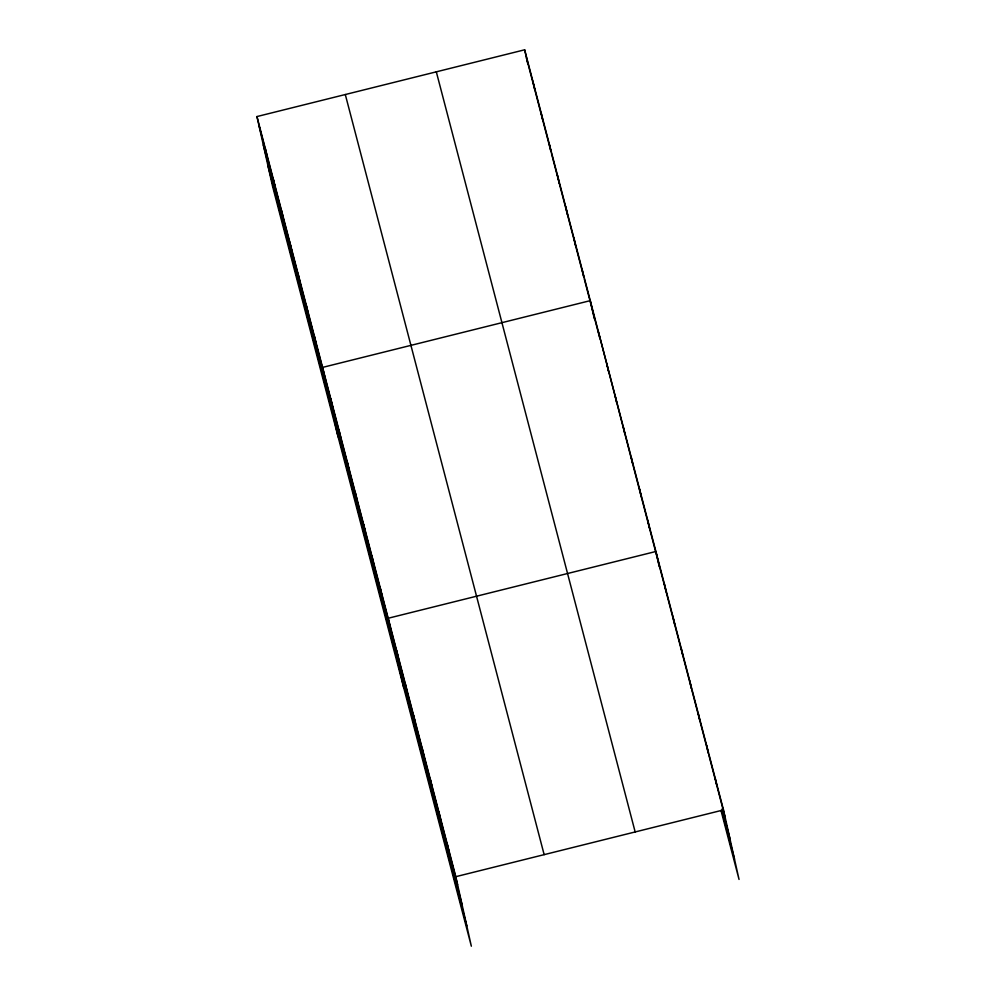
<?xml version="1.0" encoding="UTF-8"?>
<svg xmlns="http://www.w3.org/2000/svg" width="996" height="996" viewBox="0 0 996 996"><rect width="100%" height="100%" fill="white"/><g stroke="black" fill="none" stroke-linecap="round" stroke-linejoin="round"><path stroke-width="1.49" d="M256.956 116.557L455.807 876.679L471.345 946.2L272.506 186.078L256.956 116.557L524.655 49.8L723.494 809.922L739.044 879.443L720.98 810.433M455.807 876.679L723.494 809.922M526.461 57.893L551.062 151.952L549.257 143.86M551.46 153.446L583.88 277.374L582.062 269.281M584.266 278.868L599.891 338.59M632.697 464.012L598.471 331.992M633.095 465.505L691.498 688.796L689.693 680.704M691.884 690.265L708.405 753.399L706.6 745.307M708.791 754.868L725.312 818.015M722.15 808.914L729.844 838.283M721.826 810.719L734.513 859.175M436.31 71.824L635.162 831.946M345.301 94.533L544.152 854.643M258.773 124.649L457.612 884.772M263.305 144.918L462.144 905.04M267.974 165.809L466.813 925.931M715.053 777.615L716.859 785.707M698.146 713.012L699.951 721.092M681.239 648.396L683.057 656.489M672.798 616.088L674.603 624.181M664.344 583.781L666.15 591.873M659.315 566.811L655.891 551.485L388.203 618.242L403.741 687.763M647.686 520.124L649.492 528.216M639.482 488.775L641.3 496.867M631.277 457.413L632.796 464.161M623.085 426.064L624.89 434.156M614.881 394.702L616.686 402.795M606.676 363.353L608.481 371.446M594.351 318.869L590.267 300.643L322.58 367.4L338.117 436.92M573.87 237.932L575.676 246.024M565.666 206.57L567.471 214.663M557.461 175.221L559.266 183.314M541.052 112.511L542.87 120.603M532.848 81.149L534.665 89.242M524.655 49.8L527.755 63.682M447.353 844.371L449.171 852.464M438.912 812.064L440.718 820.156M430.459 779.768L432.264 787.848M422.005 747.461L423.81 755.553M413.552 715.153L415.357 723.245M405.098 682.845L406.916 690.938M396.657 650.537L398.462 658.63M379.999 586.881L381.804 594.973M371.794 555.531L373.6 563.611M363.59 524.17L365.408 532.262M355.385 492.821L357.203 500.913M347.193 461.459L348.998 469.552M338.989 430.11L340.794 438.203M330.784 398.749L332.589 406.841M314.375 336.038L316.193 344.13M306.17 304.689L307.988 312.781M297.978 273.327L299.784 281.42M289.774 241.978L291.579 250.071M281.569 210.617L283.374 218.709M273.365 179.268L275.17 187.36M265.16 147.906L266.978 155.999"/></g></svg>
